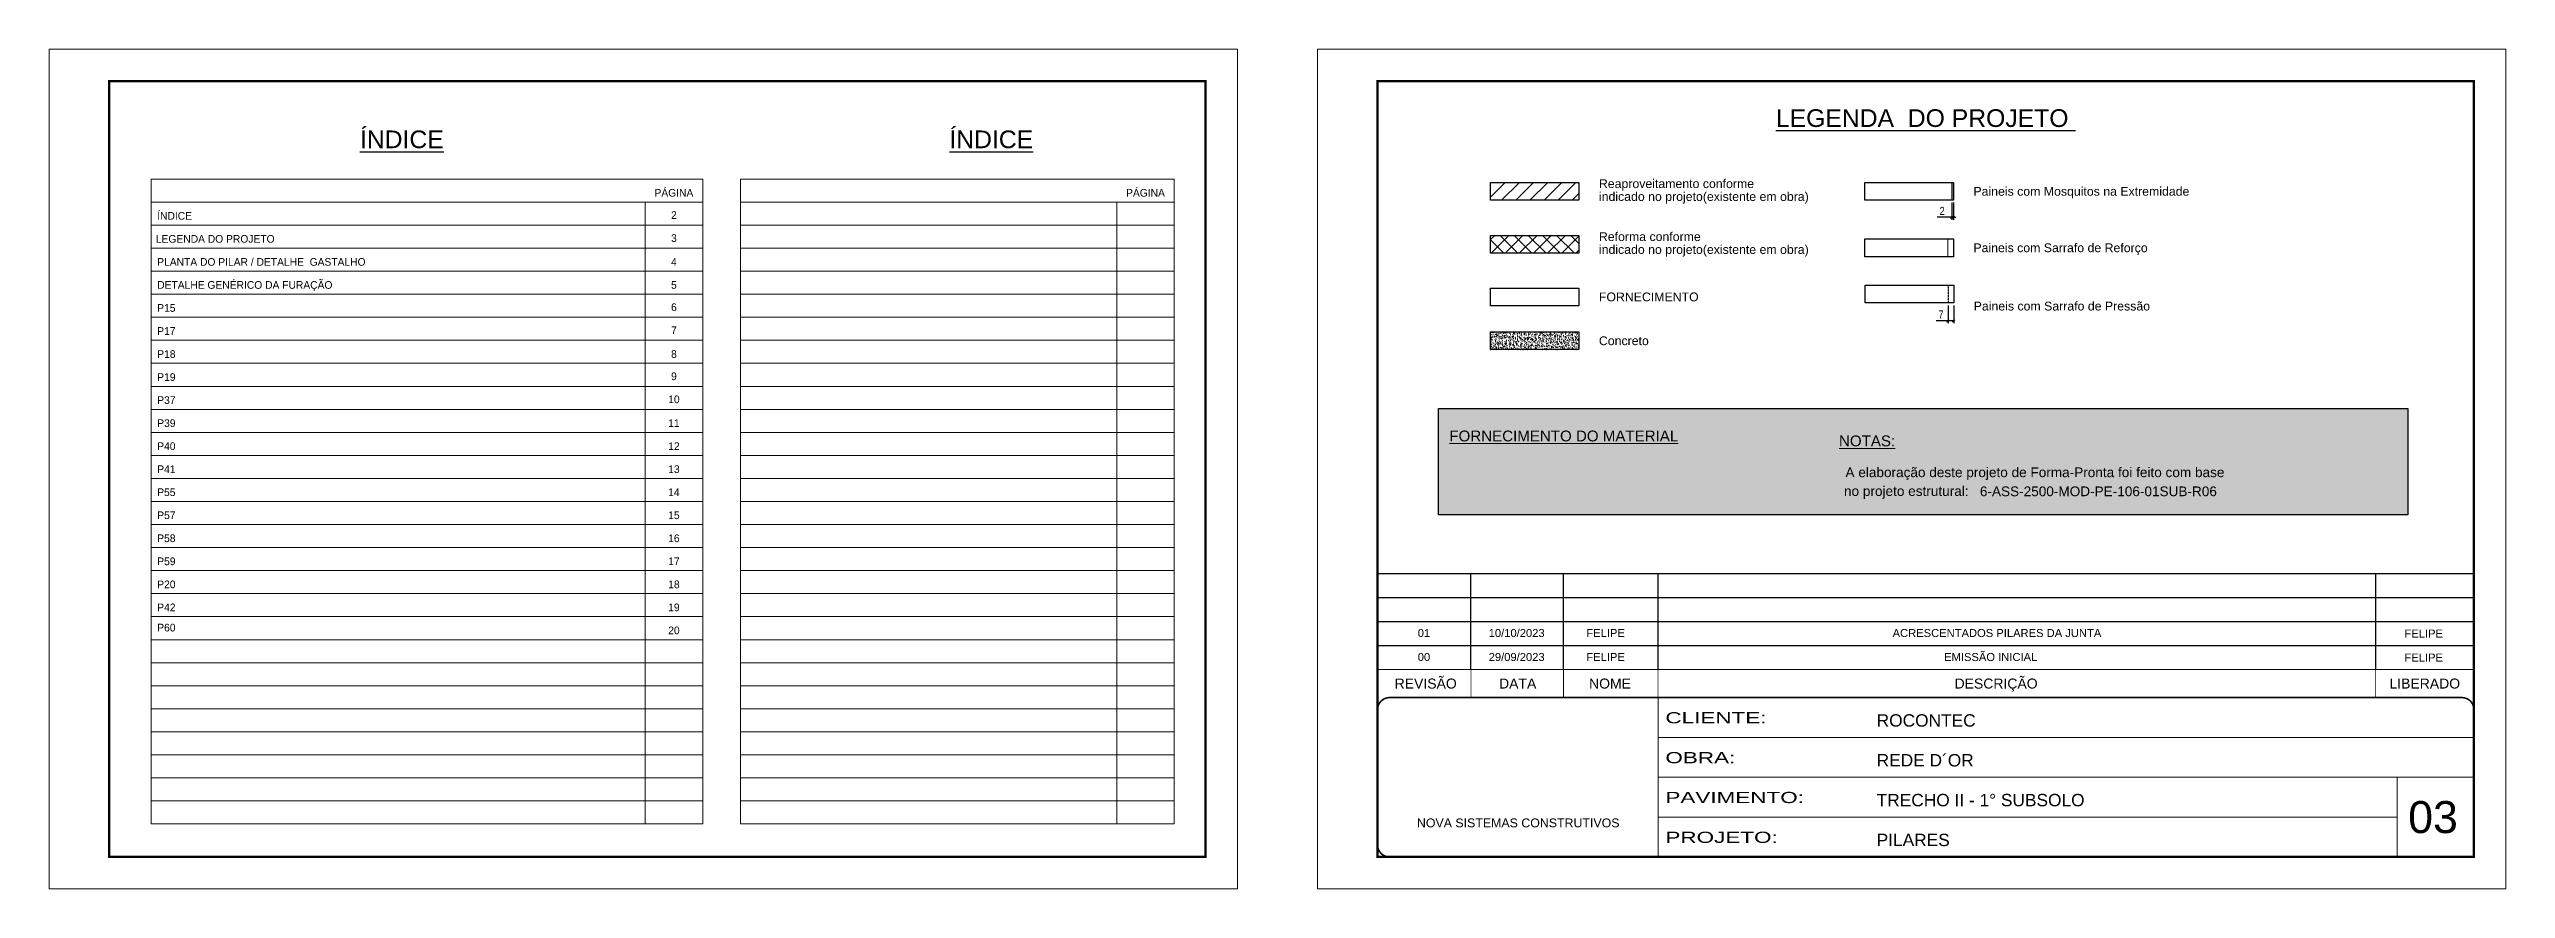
# Model space of a CAD drawing. Extents: x 1945 to 10875, y -3405 to 3369.
# Drawn here: x 3544 to 6614, y 1190 to 2240 of the extents above; entities that cross this region are included whole.
import ezdxf
from ezdxf.enums import TextEntityAlignment as Align

# ---------------------------------------------------------------- set-up
doc = ezdxf.new("R2010")
doc.units = 0
for name, pattern in [('CONTINUO', [0]), ('DASHED', [0.75, 0.5, -0.25]), ('HIDDEN', [0.375, 0.25, -0.125])]:
    doc.linetypes.add(name, pattern=pattern)
for name, color, linetype, lineweight in [('CARIMBO', 255, 'Continuous', 9), ('Folhas', 255, 'Continuous', 9), ('Hachura', 251, 'Continuous', 9), ('SARRAFO DE PRESSAO', 251, 'DASHED', 9)]:
    doc.layers.add(name, color=color, linetype=linetype, lineweight=lineweight)
for name, color, linetype in [('COTA', 241, 'Continuous'), ('cotas', 4, 'Continuous'), ('Painéis', 200, 'Continuous'), ('SARR_2.2x7', 40, 'Continuous')]:
    doc.layers.add(name, color=color, linetype=linetype)
doc.layers.add('Demarcação 2', color=7, linetype='Continuous', lineweight=9, true_color=0xe0e0e0)
doc.styles.add('ARIAL', font='arial.ttf')
doc.styles.add('COTA TECNICA-50', font='techl___.ttf', dxfattribs={"height": 10})
doc.styles.add('Tecnologia', font='')
doc.styles.get('Tecnologia').set_extended_font_data('Forgotten Futurist')
doc.dimstyles.new('COTA PAINEL-50', dxfattribs={"dimtxt": 10, "dimasz": 3, "dimexe": 3, "dimexo": 3, "dimgap": 3, "dimtad": 1, "dimdec": 1, "dimzin": 12, "dimdsep": 46, "dimtxsty": 'COTA TECNICA-50', "dimblk1": 'OBLIQUE', "dimblk2": 'OBLIQUE', "dimsah": 1, "dimcen": 0.9, "dimclrd": 4, "dimclre": 4, "dimclrt": 240, "dimadec": 1, "dimazin": 3, "dimtfac": 1, "dimtdec": 1, "dimtmove": 0, "dimatfit": 3, "dimfxl": 1, "dimtolj": 1, "dimtzin": 12, "dimarcsym": 0})

# ---------------------------------------------------------------- blocks, each defined once
blk = doc.blocks.new('_Oblique')
at = {"color": 0, "linetype": 'ByBlock', "lineweight": -2}
blk.add_line((-0.5, -0.5), (0.5, 0.5), dxfattribs=at)
blk = doc.blocks.new('*D361')
at = {"layer": 'cotas', "color": 4, "lineweight": -2, "transparency": 16777216}
for p, q in [((5921.3, 2029.5), (5903.2, 2029.5)), ((5921.3, 2047.9), (5921.3, 2026.5)), ((5923.3, 2029.5), (5921.3, 2029.5)), ((5923.3, 2047.9), (5923.3, 2026.5)), ((5923.3, 2029.5), (5926.3, 2029.5))]:
    blk.add_line(p, q, dxfattribs=at)
at = {"layer": 'Defpoints', "color": 0, "transparency": 16777216}
for p in [(5921.3, 2050.9), (5921.3, 2029.5), (5923.3, 2050.9)]:
    blk.add_point(p, dxfattribs=at)
at = {"layer": 'cotas', "color": 4, "lineweight": -2, "transparency": 16777216, "xscale": 3, "yscale": 3, "zscale": 3}
blk.add_blockref('_Oblique', (5921.3, 2029.5), dxfattribs=at)
at = {"layer": 'cotas', "color": 4, "lineweight": -2, "transparency": 16777216, "xscale": 3, "yscale": 3, "zscale": 3, "rotation": 180}
blk.add_blockref('_Oblique', (5923.3, 2029.5), dxfattribs=at)
at = {"layer": 'cotas', "color": 240, "transparency": 16777216, "insert": (5909.3, 2037.5), "char_height": 10, "attachment_point": 5, "style": 'COTA TECNICA-50'}
blk.add_mtext('\\A1;2', dxfattribs=at)
blk = doc.blocks.new('*D362')
at = {"layer": 'cotas', "color": 4, "lineweight": -2, "transparency": 16777216}
for p, q in [((5916.7, 1919.4), (5916.7, 1897)), ((5923.7, 1919.4), (5923.7, 1897)), ((5916.7, 1900), (5902, 1900)), ((5923.7, 1900), (5916.7, 1900))]:
    blk.add_line(p, q, dxfattribs=at)
at = {"layer": 'Defpoints', "color": 0, "transparency": 16777216}
for p in [(5916.7, 1922.4), (5923.7, 1922.4), (5916.7, 1900)]:
    blk.add_point(p, dxfattribs=at)
at = {"layer": 'cotas', "color": 4, "lineweight": -2, "transparency": 16777216, "xscale": 3, "yscale": 3, "zscale": 3, "rotation": 180}
blk.add_blockref('_Oblique', (5916.7, 1900), dxfattribs=at)
at = {"layer": 'cotas', "color": 4, "lineweight": -2, "transparency": 16777216, "xscale": 3, "yscale": 3, "zscale": 3}
blk.add_blockref('_Oblique', (5923.7, 1900), dxfattribs=at)
at = {"layer": 'cotas', "color": 240, "transparency": 16777216, "insert": (5907.8, 1908), "char_height": 10, "attachment_point": 5, "style": 'COTA TECNICA-50'}
blk.add_mtext('\\A1;7', dxfattribs=at)
blk = doc.blocks.new('9999999999')
at = {"color": 30, "linetype": 'CONTINUO'}
for p, q in [((98564.6, 34230.2), (98564.6, 34429.4)), ((98564.6, 34379.6), (99584, 34379.6)), ((98564.6, 34329.8), (99488, 34329.8)), ((99584, 34329.8), (99488, 34329.8)), ((99488, 34329.8), (99488, 34230.2)), ((98564.6, 34280), (99488, 34280))]:
    blk.add_line(p, q, dxfattribs=at)
at = {"color": 30, "linetype": 'CONTINUO', "const_width": 2}
blk.add_lwpolyline([(99584, 34230.2), (99584, 34414.4, 0.414214), (99569, 34429.4), (98229, 34429.4, 0.414214), (98214, 34414.4), (98214, 34245.2, 0.414214), (98229, 34230.2), (99584, 34230.2)], format="xyb", dxfattribs=at)
at = {"layer": 'Folhas'}
blk.add_lwpolyline([(98139, 34190.2), (99624, 34190.2), (99624, 35240.2), (98139, 35240.2)], close=True, dxfattribs=at)
at = {"layer": 'Folhas', "color": 30, "const_width": 3}
blk.add_lwpolyline([(98214, 34230.2), (99584, 34230.2), (99584, 35200.2), (98214, 35200.2)], close=True, dxfattribs=at)
at = {"color": 7, "linetype": 'Continuous', "ltscale": 5, "style": 'ARIAL'}
for s, height, p in [('ROCONTEC', 15.48, (98837.7, 34393.1)), ('REDE D´OR', 15.48, (98837.7, 34343.3)), ('TRECHO II - 1° SUBSOLO', 15.483, (98837.7, 34293.5)), ('NOVA SISTEMAS CONSTRUTIVOS', 11.059, (98263.2, 34267.2)), ('PILARES', 15.48, (98837.7, 34243.7))]:
    blk.add_text(s, height=height, dxfattribs=at).set_placement(p)
at = {"layer": 'Folhas', "color": 7, "style": 'Tecnologia', "width": 1.5}
for s, p in [('CLIENTE:', (98573.7, 34397.2)), ('OBRA:', (98573.7, 34347.3)), ('PAVIMENTO:', (98573.7, 34297.5)), ('PROJETO:', (98573.7, 34247.7))]:
    blk.add_text(s, height=14, dxfattribs=at).set_placement(p)

msp = doc.modelspace()

# ---------------------------------------------------------------- hatches: boundary and pattern name
at = {"layer": 'COTA', "linetype": 'ByBlock'}
h = msp.add_hatch(dxfattribs=at)
h.set_pattern_fill('AR-CONC', color=256, scale=0.9, style=0)
h.set_pattern_definition([(50, (-93010.2714, -33000.4053), (6.45534164, -0.56476921), [0.675, -7.425]), (355, (-93010.2714, -33000.4053), (-1.248762, 6.7697292), [0.54, -5.94]), (100.4514445, (-93009.7335, -33000.4524), (5.20657962, 6.20495992), [0.57366173, -6.310279]), (46.1842, (-93010.2714, -32998.605), (9.605172, -1.4896735), [1.0125, -11.1375]), (96.635635, (-93009.471, -32998.7295), (8.4119575, 8.7670674), [0.8604931, -9.4654238]), (351.184164, (-93010.271, -32998.605), (8.4119575, 8.7670674), [0.81, -8.91]), (21, (-93009.3714, -32999.0553), (5.37216347, -3.62357002), [0.675, -7.425]), (326, (-93009.3714, -32999.0553), (2.189838, 6.5263504), [0.54, -5.94]), (71.451445, (-93008.924, -32999.357), (7.5620014, 2.90278038), [0.5736617, -6.310279]), (37.5, (-93010.2714, -33000.4053), (0.1094387, 2.996044684), [0, -5.868, 0, -6.03, 0, -5.9625]), (7.5, (-93010.2714, -33000.4053), (2.36762584, 3.54970541), [0, -3.438, 0, -5.733, 0, -2.2725]), (327.5, (-93012.2784, -33000.4053), (4.804401926, -0.202993846), [0, -2.25, 0, -7.02, 0, -9.315]), (317.5, (-93013.1784, -33000.4053), (5.24867552, 0.90094484), [0, -2.925, 0, -4.662, 0, -6.615])])
h.paths.add_polyline_path([(5455.37, 1864.03), (5455.37, 1886.28), (5344.81, 1886.28), (5344.81, 1864.03)])
at = {"layer": 'Demarcação 2'}
h = msp.add_hatch(color=8, dxfattribs=at)
h.set_gradient(color1=(112, 112, 112), one_color=1, tint=1, name='SPHERICAL')
h.paths.add_polyline_path([(5280.05, 1790.56), (6491.31, 1790.56), (6491.31, 1657.54), (5280.05, 1657.54)])
at = {"layer": 'Hachura', "linetype": 'ByBlock'}
h = msp.add_hatch(dxfattribs=at)
h.set_pattern_fill('ANSI31', color=256, scale=100)
h.set_pattern_definition([(45, (-111805.322, -33000.405), (-8.8388348, 8.8388348), [])])
h.paths.add_polyline_path([(5455.37, 2073.12), (5344.81, 2073.12), (5344.81, 2050.87), (5455.37, 2050.87)])
h = msp.add_hatch(dxfattribs=at)
h.set_pattern_fill('ANSI37', color=256, scale=100)
h.set_pattern_definition([(45, (-111805.322, -33000.405), (-8.8388348, 8.8388348), []), (135, (-111805.322, -33000.405), (-8.8388348, -8.8388348), [])])
h.paths.add_polyline_path([(5455.37, 2006.89), (5344.81, 2006.89), (5344.81, 1984.64), (5455.37, 1984.64)])

# ---------------------------------------------------------------- linework, layer by layer
at = {"color": 30}
for p, q in [((5203.71, 1584.04), (6573.71, 1584.04)), ((5320.47, 1464.04), (5320.47, 1584.04)), ((5436.13, 1464.04), (5436.13, 1584.04)), ((5554.29, 1464.04), (5554.29, 1584.04)), ((6451.05, 1464.04), (6451.05, 1584.04)), ((5203.71, 1554.04), (6573.71, 1554.04)), ((5203.71, 1524.04), (6573.71, 1524.04)), ((5203.71, 1494.04), (6573.71, 1494.04))]:
    msp.add_line(p, q, dxfattribs=at)
msp.add_lwpolyline([(5280.05, 1790.56), (6491.31, 1790.56), (6491.31, 1657.54), (5280.05, 1657.54)], close=True, dxfattribs=at)
at = {"color": 30, "const_width": 1}
for points in [[(5203.71, 1464.04), (6573.71, 1464.04)], [(5320.47, 1464.04), (5320.47, 1429.04)], [(5436.13, 1464.04), (5436.13, 1429.04)], [(5554.29, 1464.04), (5554.29, 1429.04)], [(6451.05, 1464.04), (6451.05, 1429.04)]]:
    msp.add_lwpolyline(points, dxfattribs=at)
at = {"layer": 'CARIMBO'}
for p, q in [((3671.29, 2077.31), (4360.38, 2077.31)), ((3671.29, 2077.31), (3671.29, 1271.02)), ((4360.38, 2077.31), (4360.38, 1271.02)), ((4407.86, 2077.31), (4949.65, 2077.31)), ((4407.86, 2077.31), (4407.86, 1271.02)), ((4949.65, 2077.31), (4949.65, 1271.02)), ((3671.29, 2048.51), (4360.38, 2048.51)), ((4288.56, 2048.51), (4288.56, 1271.02)), ((4407.86, 2048.51), (4949.65, 2048.51)), ((4877.83, 2048.51), (4877.83, 1271.02)), ((3671.29, 2019.72), (4360.38, 2019.72)), ((4407.86, 2019.72), (4949.65, 2019.72)), ((3671.29, 1990.92), (4360.38, 1990.92)), ((4407.86, 1990.92), (4949.65, 1990.92)), ((3671.29, 1962.12), (4360.38, 1962.12)), ((4407.86, 1962.12), (4949.65, 1962.12)), ((3671.29, 1933.33), (4360.38, 1933.33)), ((3671.29, 1904.53), (4360.38, 1904.53)), ((4407.86, 1933.33), (4949.65, 1933.33)), ((4407.86, 1904.53), (4949.65, 1904.53)), ((3671.29, 1875.74), (4360.38, 1875.74)), ((4407.86, 1875.74), (4949.65, 1875.74)), ((3671.29, 1846.94), (4360.38, 1846.94)), ((4407.86, 1846.94), (4949.65, 1846.94)), ((3671.29, 1818.14), (4360.38, 1818.14)), ((4407.86, 1818.14), (4949.65, 1818.14)), ((3671.29, 1789.35), (4360.38, 1789.35)), ((4407.86, 1789.35), (4949.65, 1789.35)), ((3671.29, 1760.55), (4360.38, 1760.55)), ((4407.86, 1760.55), (4949.65, 1760.55)), ((3671.29, 1731.76), (4360.38, 1731.76)), ((4407.86, 1731.76), (4949.65, 1731.76)), ((3671.29, 1702.96), (4360.38, 1702.96)), ((4407.86, 1702.96), (4949.65, 1702.96)), ((3671.29, 1674.16), (4360.38, 1674.16)), ((4407.86, 1674.16), (4949.65, 1674.16)), ((3671.29, 1645.37), (4360.38, 1645.37)), ((4407.86, 1645.37), (4949.65, 1645.37)), ((3671.29, 1616.57), (4360.38, 1616.57)), ((4407.86, 1616.57), (4949.65, 1616.57)), ((3671.29, 1587.77), (4360.38, 1587.77)), ((4407.86, 1587.77), (4949.65, 1587.77)), ((3671.29, 1558.98), (4360.38, 1558.98)), ((4407.86, 1558.98), (4949.65, 1558.98)), ((3671.29, 1530.18), (4360.38, 1530.18)), ((4407.86, 1530.18), (4949.65, 1530.18)), ((3671.29, 1501.39), (4360.38, 1501.39)), ((4407.86, 1501.39), (4949.65, 1501.39)), ((3671.29, 1472.59), (4360.38, 1472.59)), ((3671.29, 1443.79), (4360.38, 1443.79)), ((4407.86, 1472.59), (4949.65, 1472.59)), ((4407.86, 1443.79), (4949.65, 1443.79)), ((3671.29, 1415), (4360.38, 1415)), ((4407.86, 1415), (4949.65, 1415)), ((3671.29, 1386.2), (4360.38, 1386.2)), ((4407.86, 1386.2), (4949.65, 1386.2)), ((3671.29, 1357.4), (4360.38, 1357.4)), ((4407.86, 1357.4), (4949.65, 1357.4)), ((3671.29, 1328.61), (4360.38, 1328.61)), ((4407.86, 1328.61), (4949.65, 1328.61)), ((3671.29, 1299.81), (4360.38, 1299.81)), ((4407.86, 1299.81), (4949.65, 1299.81)), ((3671.29, 1271.02), (4360.38, 1271.02)), ((4407.86, 1271.02), (4949.65, 1271.02))]:
    msp.add_line(p, q, dxfattribs=at)
at = {"layer": 'COTA', "linetype": 'ByBlock'}
msp.add_lwpolyline([(5344.81, 1886.28), (5455.37, 1886.28), (5455.37, 1864.03), (5344.81, 1864.03)], close=True, dxfattribs=at)
at = {"layer": 'Folhas'}
msp.add_lwpolyline([(3543.71, 1189.8), (5028.71, 1189.8), (5028.71, 2239.8), (3543.71, 2239.8)], close=True, dxfattribs=at)
at = {"layer": 'Folhas', "color": 30, "const_width": 3}
msp.add_lwpolyline([(3618.71, 1229.8), (4988.71, 1229.8), (4988.71, 2199.8), (3618.71, 2199.8)], close=True, dxfattribs=at)
at = {"layer": 'Painéis'}
msp.add_line((5921.34, 2073.12), (5921.34, 2050.87), dxfattribs=at)
for points in [[(5344.81, 2073.12), (5455.37, 2073.12), (5455.37, 2050.87), (5344.81, 2050.87)], [(5812.78, 2073.12), (5923.34, 2073.12), (5923.34, 2050.87), (5812.78, 2050.87)], [(5344.81, 2006.89), (5455.37, 2006.89), (5455.37, 1984.64), (5344.81, 1984.64)], [(5812.78, 2002.52), (5923.34, 2002.52), (5923.34, 1980.27), (5812.78, 1980.27)], [(5344.81, 1941.08), (5455.37, 1941.08), (5455.37, 1918.83), (5344.81, 1918.83)], [(5813.14, 1944.69), (5923.71, 1944.69), (5923.71, 1922.44), (5813.14, 1922.44)]]:
    msp.add_lwpolyline(points, close=True, dxfattribs=at)
at = {"layer": 'SARR_2.2x7', "linetype": 'HIDDEN'}
msp.add_line((5916.71, 1944.69), (5916.71, 1922.44), dxfattribs=at)
at = {"layer": 'SARRAFO DE PRESSAO'}
for p, q in [((5916.34, 2002.52), (5919.84, 2002.52)), ((5916.34, 2002.52), (5916.34, 1980.27)), ((5923.34, 2002.52), (5919.84, 2002.52)), ((5923.34, 2002.52), (5923.34, 1980.27)), ((5916.34, 1980.27), (5919.84, 1980.27)), ((5923.34, 1980.27), (5919.84, 1980.27))]:
    msp.add_line(p, q, dxfattribs=at)

# ---------------------------------------------------------------- block references
at = {"layer": 'SARRAFO DE PRESSAO', "color": 6, "linetype": 'ByBlock'}
msp.add_blockref('9999999999', (-93010.27, -33000.41), dxfattribs=at)

# ---------------------------------------------------------------- texts
at = {"color": 0, "linetype": 'Continuous', "ltscale": 5, "style": 'ARIAL'}
for s, height, p in [('%%ULEGENDA  DO PROJETO ', 22.1184, (5888.62, 2142.48)), ('%%UÍNDICE', 22.118, (3984.47, 2115.92)), ('%%UÍNDICE', 22.118, (4721.04, 2115.92))]:
    msp.add_text(s, height=height, dxfattribs=at).set_placement(p, align=Align.CENTER)
at = {"style": 'ARIAL'}
for s, p in [('REVISÃO', (5263.89, 1446.54)), ('DATA', (5378.87, 1446.54)), ('NOME', (5494.22, 1446.54)), ('DESCRIÇÃO', (5976.67, 1446.54)), ('LIBERADO', (6512.35, 1446.54))]:
    msp.add_text(s, height=12.5, dxfattribs=at).set_placement(p, align=Align.MIDDLE_CENTER)
at = {"layer": 'CARIMBO', "style": 'Tecnologia'}
for s, height, p in [('PÁGINA', 9.599, (4324.47, 2055.32)), ('PÁGINA', 9.599, (4913.74, 2055.32)), ('2', 9.6, (4324.47, 2027.49)), ('3', 9.6, (4324.47, 1998.69)), ('4', 9.6, (4324.47, 1968.93)), ('5', 9.6, (4324.47, 1940.14)), ('6', 9.6, (4324.47, 1912.31)), ('7', 9.6, (4324.47, 1883.51)), ('8', 9.6, (4324.47, 1853.75)), ('9', 9.6, (4324.47, 1825.92)), ('10', 9.599, (4324.47, 1797.12)), ('11', 9.599, (4324.47, 1767.36)), ('12', 9.599, (4324.47, 1738.56)), ('13', 9.599, (4324.47, 1709.77)), ('14', 9.599, (4324.47, 1680.97)), ('15', 9.599, (4324.47, 1652.17)), ('16', 9.599, (4324.47, 1623.38)), ('17', 9.599, (4324.47, 1594.58)), ('18', 9.599, (4324.47, 1565.78)), ('19', 9.599, (4324.47, 1536.99)), ('20', 9.599, (4324.47, 1508.19))]:
    msp.add_text(s, height=height, dxfattribs=at).set_placement(p, align=Align.CENTER)
at = {"layer": 'CARIMBO', "style": 'ARIAL'}
for s, p in [('indicado no projeto(existente em obra)', (5480.37, 2055.48)), ('Reaproveitamento conforme ', (5480.37, 2071.57)), ('Paineis com Mosquitos na Extremidade', (5948.34, 2062)), ('Reforma conforme ', (5480.37, 2005.34)), ('Paineis com Sarrafo de Reforço', (5948.34, 1991.39)), ('indicado no projeto(existente em obra)', (5480.37, 1989.25)), ('FORNECIMENTO', (5480.37, 1929.96)), ('Paineis com Sarrafo de Pressão', (5948.71, 1918.5)), ('Concreto', (5480.37, 1875.15))]:
    msp.add_text(s, height=11, dxfattribs=at).set_placement(p, align=Align.MIDDLE_LEFT)
at = {"layer": 'CARIMBO'}
for s, height, style, p in [('ÍNDICE', 9.599, 'Tecnologia', (3678.79, 2026.52)), ('LEGENDA DO PROJETO', 9.5987, 'Tecnologia', (3677.08, 1997.73)), ('PLANTA DO PILAR / DETALHE  GASTALHO ', 9.5987, 'Tecnologia', (3678.79, 1968.93)), ('DETALHE GENÉRICO DA FURAÇÃO', 9.5987, 'Tecnologia', (3678.79, 1940.14)), ('P15', 9.599, 'Tecnologia', (3678.79, 1911.34)), ('P17', 9.599, 'Tecnologia', (3678.79, 1882.54)), ('P18', 9.599, 'Tecnologia', (3678.79, 1853.75)), ('P19', 9.599, 'Tecnologia', (3678.79, 1824.95)), ('P37', 9.599, 'Tecnologia', (3678.79, 1796.15)), ('P39', 9.599, 'Tecnologia', (3678.79, 1767.36)), ('P40', 9.599, 'Tecnologia', (3678.79, 1738.56)), ('P41', 9.599, 'Tecnologia', (3678.79, 1709.77)), ('P55', 9.599, 'Tecnologia', (3678.79, 1680.97)), ('P57', 9.599, 'Tecnologia', (3678.79, 1652.17)), ('P58', 9.599, 'Tecnologia', (3678.79, 1623.38)), ('P59', 9.599, 'Tecnologia', (3678.79, 1594.58)), ('P20', 9.599, 'Tecnologia', (3678.79, 1565.78)), ('P42', 9.599, 'Tecnologia', (3678.79, 1536.99)), ('P60', 9.599, 'Tecnologia', (3678.79, 1511.7)), ('01', 10, 'ARIAL', (5253.97, 1504.73)), ('10/10/2023', 10, 'ARIAL', (5342.62, 1504.73)), ('FELIPE', 10, 'ARIAL', (5464.66, 1504.73)), ('ACRESCENTADOS PILARES DA JUNTA', 10, 'ARIAL', (5847.35, 1504.73)), ('00', 10, 'ARIAL', (5253.97, 1474.73)), ('29/09/2023', 10, 'ARIAL', (5342.62, 1474.73)), ('FELIPE', 10, 'ARIAL', (5464.66, 1474.73)), ('EMISSÃO INICIAL', 10, 'ARIAL', (5911.71, 1474.73))]:
    msp.add_text(s, height=height, dxfattribs=dict(at, style=style)).set_placement(p)
at = {"layer": 'CARIMBO', "color": 5, "style": 'ARIAL'}
for s, height, p in [('%%UFORNECIMENTO DO MATERIAL', 13.5, (5293.48, 1749.34)), ('%%UNOTAS:', 13.5, (5780.38, 1743.22)), ('  no projeto estrutural:', 12.15, (5777.2, 1681.13)), ('  A elaboração deste projeto de Forma-Pronta foi feito com base', 12.15, (5779.02, 1704.61))]:
    msp.add_text(s, height=height, dxfattribs=at).set_placement(p)
at = {"layer": 'CARIMBO', "color": 1, "style": 'ARIAL'}
msp.add_text('6-ASS-2500-MOD-PE-106-01SUB-R06', height=12.15, dxfattribs=at).set_placement((5956.43, 1680.8))
at = {"layer": 'CARIMBO', "color": 7, "style": 'ARIAL'}
msp.add_text('03', height=40, dxfattribs=at).set_placement((6491.62, 1259.6))
at = {"layer": 'CARIMBO', "style": 'ARIAL'}
for p in [(6511.06, 1509.04), (6511.06, 1479.04)]:
    msp.add_attdef('FELIPE', text='', height=10, dxfattribs=at).set_placement(p, align=Align.MIDDLE_CENTER)

# ---------------------------------------------------------------- dimensions: what is measured, and where the dimension line sits
at = {"layer": 'cotas'}
for base, p1, p2, picture, middle in [((5921.34, 2029.45), (5923.34, 2050.87), (5921.34, 2050.87), '*D361', (5909.29, 2037.45)), ((5916.71, 1899.96), (5923.71, 1922.44), (5916.71, 1922.44), '*D362', (5907.84, 1908.03))]:
    dim = msp.add_linear_dim(base=base, p1=p1, p2=p2, dimstyle='COTA PAINEL-50', dxfattribs=at)
    dim.commit()
    dim.dimension.update_dxf_attribs({"geometry": picture, "text_midpoint": middle})

doc.saveas('drawing.dxf')
